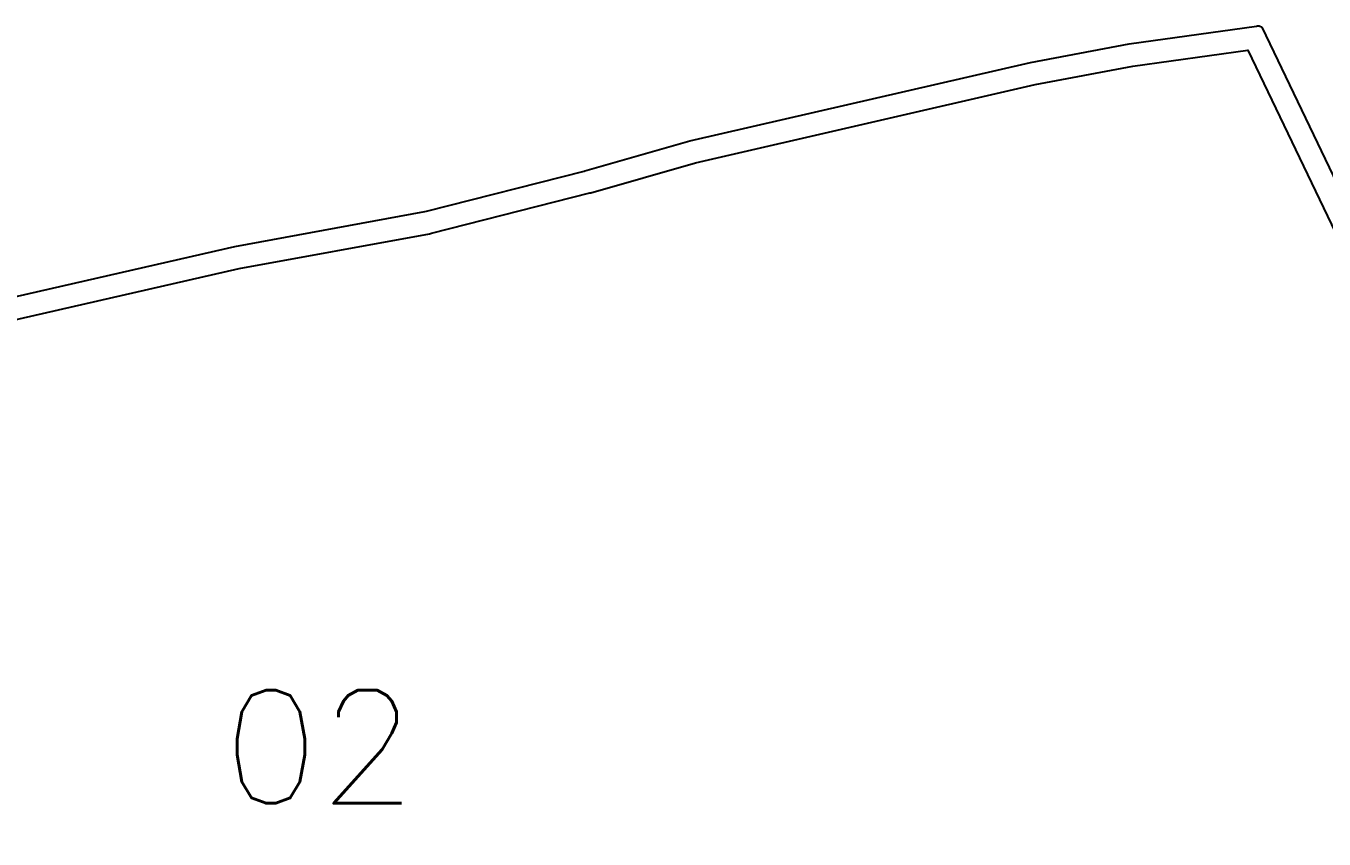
# Model space of a CAD drawing. Extents: x 714725 to 717272, y 7846712 to 7848513.
# Drawn here: x 716035.1 to 716322.6, y 7847799.1 to 7847979.1 of the extents above; entities that cross this region are included whole.
import ezdxf
from ezdxf.enums import TextEntityAlignment as Align

# ---------------------------------------------------------------- set-up
doc = ezdxf.new("R2010")
doc.units = 0
for name, color, linetype in [('011400xxxx', 1, 'Continuous'), ('011400xxxx002', 5, 'Continuous'), ('texto', 7, 'Continuous')]:
    doc.layers.add(name, color=color, linetype=linetype)
doc.styles.add('SIMPLEX', font='simplex', dxfattribs={"height": 0.2})

msp = doc.modelspace()

# ---------------------------------------------------------------- linework, layer by layer
at = {"layer": '011400xxxx'}
msp.add_lwpolyline([(715646.98, 7847839.54), (715761.41, 7847861.73), (715809.01, 7847870.43), (715837.77, 7847874.68), (715844.15, 7847875.97), (715938.49, 7847897.64), (716081.31, 7847930.3), (716123.45, 7847938), (716123.79, 7847938.07), (716158.7, 7847946.97), (716158.84, 7847947.01), (716182.15, 7847953.66), (716257.63, 7847971.03), (716279.44, 7847975.12), (716307.68, 7847979.07), (716307.88, 7847979.09), (716308.24, 7847979.09), (716308.41, 7847979.05), (716308.78, 7847978.89), (716308.8, 7847978.86), (716308.81, 7847978.85), (716394.07, 7847801.35)], dxfattribs=at)
at = {"layer": '011400xxxx002'}
msp.add_lwpolyline([(715939.61, 7847892.77), (716082.32, 7847925.4), (716124.43, 7847933.1), (716124.94, 7847933.21), (716159.97, 7847942.13), (716160.18, 7847942.19), (716183.4, 7847948.82), (716258.65, 7847966.14), (716280.25, 7847970.18), (716305.72, 7847973.75), (716389.6, 7847799.12)], dxfattribs=at)

# ---------------------------------------------------------------- texts
at = {"layer": 'texto', "linetype": 'Continuous', "style": 'SIMPLEX'}
msp.add_text('02', height=25, dxfattribs=at).set_placement((716078.62, 7847832.04), align=Align.TOP_LEFT)

doc.saveas('drawing.dxf')
